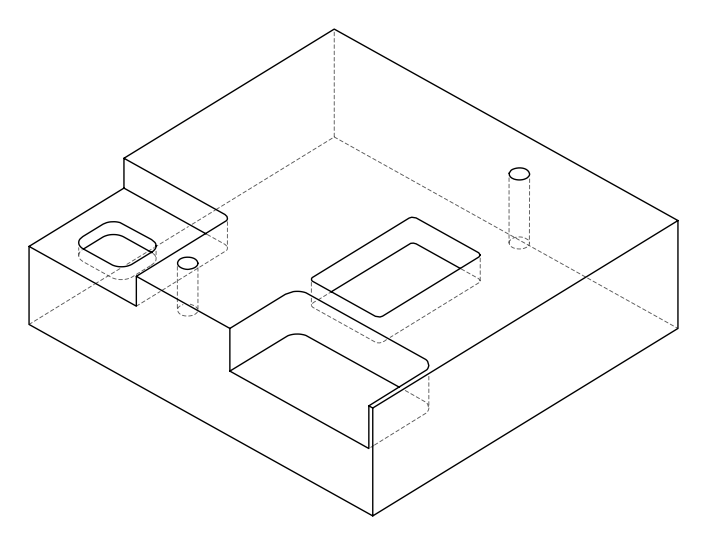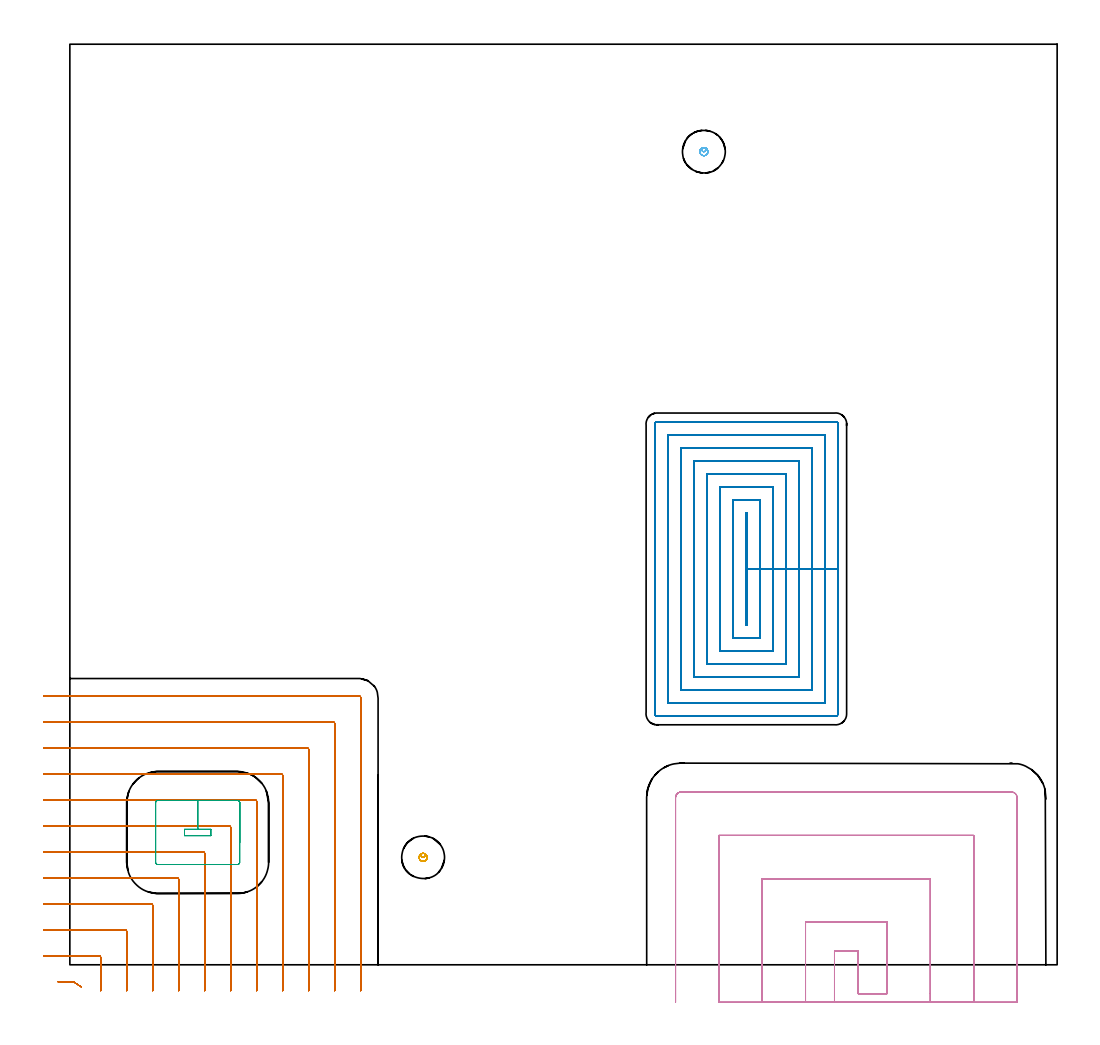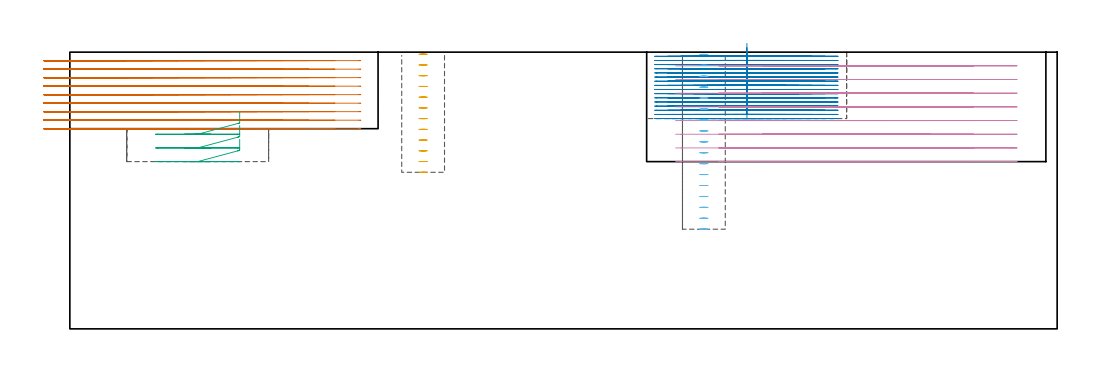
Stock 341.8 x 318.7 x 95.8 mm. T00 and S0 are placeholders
(PLAN: 6 operations, 3 tool changes, 103.7 min)
(1 MILL_CORNER_NOTCH_RECTANGULAR | CORNER_NOTCH_RECTANGULAR | NXT0201_011 | Follow Part, ap 3, ae 75% | 26.97 min | 279982 mm3)
(2 MILL_RECTANGULAR_POCKET | POCKET_RECTANGULAR_STRAIGHT | NXT0201_008 | Follow Part, ap 1.5, ae 75% | 54.53 min | 171999 mm3)
(3 MILL_RECTANGULAR_POCKET_1 | POCKET_RECTANGULAR_STRAIGHT_1 | UGT0201_094 | Follow Part, ap 5, ae 75% | 1.3 min | 22481 mm3)
(4 MILL_SLOT | SLOT_PARTIAL_RECTANGULAR | UGT0201_094 | Follow Part, ap 5, ae 75% | 19.32 min | 363351 mm3)
(5 MILL_BLIND_HOLE_FROM_SOLID_MATERIAL | STEP1POCKET | NXT0201_011 | Spiral | 0.64 min | 7126 mm3)
(6 MILL_BLIND_HOLE_FROM_SOLID_MATERIAL_1 | STEP1POCKET_1 | NXT0201_011 | Spiral | 0.91 min | 10557 mm3)
(TOOL NXT0201_011 | ENDMILL 12mm [2P460-1200-NA 1630] | D12 FL38 Z6)
(TOOL NXT0201_008 | ENDMILL 6mm [2P460-0600-NA 1630] | D6 FL26 Z6)
(TOOL UGT0201_094 | End mill 20 mm | D20 FL38 Z4)
(OP 1 MILL_CORNER_NOTCH_RECTANGULAR)
G17 G21 G94 G90
T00 M6
G54
G17 G0 G90 X3.933 Y-7.659 S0 M3
G43 Z105.8 H1
Z92.855
G94 G1 X1.433 Y-6. F250.
G3 X1.108 Y-5.9 R0.6
G1 X-1.091
X-4.091
G0 Z105.8
X10.7 Y-9.
Z92.855
G1 Y-6.
Y2.506 F500.
G3 X10.106 Y3.1 R0.6
G1 X-6.
X-9. F250.
G0 Z105.8
X19.7 Y-9.
Z92.855
G1 Y-6.
Y11.506 F500.
G3 X19.106 Y12.1 R0.6
G1 X-6.
X-9. F250.
G0 Z105.8
X28.7 Y-9.
Z92.855
G1 Y-6.
Y20.505 F500.
G3 X28.105 Y21.1 R0.6
G1 X-6.
X-9. F250.
G0 Z105.8
X37.7 Y-9.
Z92.855
G1 Y-6.
Y29.505 F500.
G3 X37.105 Y30.1 R0.6
G1 X-6.
X-9. F250.
G0 Z105.8
X46.7 Y-9.
Z92.855
G1 Y-6.
Y38.505 F500.
G3 X46.105 Y39.1 R0.6
G1 X-6.
X-9. F250.
G0 Z105.8
X55.7 Y-9.
Z92.855
G1 Y-6.
Y47.505 F500.
G3 X55.105 Y48.1 R0.6
G1 X-6.
X-9. F250.
G0 Z105.8
X64.7 Y-9.
Z92.855
G1 Y-6.
Y56.504 F500.
G3 X64.104 Y57.1 R0.6
G1 X-6.
X-9. F250.
G0 Z105.8
X73.7 Y-9.
Z92.855
G1 Y-6.
Y65.504 F500.
G3 X73.104 Y66.1 R0.6
G1 X-6.
X-9. F250.
G0 Z105.8
X82.7 Y-9.
Z92.855
G1 Y-6.
Y74.504 F500.
G3 X82.104 Y75.1 R0.6
G1 X-6.
X-9. F250.
G0 Z105.8
X91.7 Y-9.
Z92.855
G1 Y-6.
Y83.504 F500.
G3 X91.104 Y84.1 R0.6
G1 X-6.
X-9. F250.
G0 Z105.8
X100.7 Y-9.
Z92.855
G1 Y-6.
Y92.503 F500.
G3 X100.103 Y93.1 R0.6
G1 X-6.
X-9. F250.
G0 Z105.8
X3.933 Y-7.659
Z89.911
G1 X1.433 Y-6.
G3 X1.108 Y-5.9 R0.6
G1 X-1.091
X-4.091
G0 Z105.8
X10.7 Y-9.
Z89.911
G1 Y-6.
Y2.506 F500.
G3 X10.106 Y3.1 R0.6
G1 X-6.
X-9. F250.
G0 Z105.8
X19.7 Y-9.
Z89.911
G1 Y-6.
Y11.506 F500.
G3 X19.106 Y12.1 R0.6
G1 X-6.
X-9. F250.
G0 Z105.8
X28.7 Y-9.
Z89.911
G1 Y-6.
Y20.505 F500.
G3 X28.105 Y21.1 R0.6
G1 X-6.
X-9. F250.
G0 Z105.8
X37.7 Y-9.
Z89.911
G1 Y-6.
Y29.505 F500.
G3 X37.105 Y30.1 R0.6
G1 X-6.
X-9. F250.
G0 Z105.8
X46.7 Y-9.
Z89.911
G1 Y-6.
Y38.505 F500.
G3 X46.105 Y39.1 R0.6
G1 X-6.
X-9. F250.
G0 Z105.8
X55.7 Y-9.
Z89.911
G1 Y-6.
Y47.505 F500.
G3 X55.105 Y48.1 R0.6
G1 X-6.
X-9. F250.
G0 Z105.8
X64.7 Y-9.
Z89.911
G1 Y-6.
Y56.504 F500.
G3 X64.104 Y57.1 R0.6
G1 X-6.
X-9. F250.
G0 Z105.8
X73.7 Y-9.
Z89.911
G1 Y-6.
Y65.504 F500.
G3 X73.104 Y66.1 R0.6
G1 X-6.
X-9. F250.
G0 Z105.8
X82.7 Y-9.
Z89.911
G1 Y-6.
Y74.504 F500.
G3 X82.104 Y75.1 R0.6
G1 X-6.
X-9. F250.
G0 Z105.8
X91.7 Y-9.
Z89.911
G1 Y-6.
Y83.504 F500.
G3 X91.104 Y84.1 R0.6
G1 X-6.
X-9. F250.
G0 Z105.8
X100.7 Y-9.
Z89.911
G1 Y-6.
Y92.503 F500.
G3 X100.103 Y93.1 R0.6
G1 X-6.
X-9. F250.
G0 Z105.8
X3.933 Y-7.659
Z86.967
G1 X1.433 Y-6.
G3 X1.108 Y-5.9 R0.6
G1 X-1.091
X-4.091
G0 Z105.8
X10.7 Y-9.
Z86.967
G1 Y-6.
Y2.506 F500.
G3 X10.106 Y3.1 R0.6
G1 X-6.
X-9. F250.
G0 Z105.8
X19.7 Y-9.
Z86.967
G1 Y-6.
Y11.506 F500.
G3 X19.106 Y12.1 R0.6
G1 X-6.
X-9. F250.
G0 Z105.8
X28.7 Y-9.
Z86.967
G1 Y-6.
Y20.505 F500.
G3 X28.105 Y21.1 R0.6
G1 X-6.
X-9. F250.
G0 Z105.8
X37.7 Y-9.
Z86.967
G1 Y-6.
Y29.505 F500.
G3 X37.105 Y30.1 R0.6
G1 X-6.
X-9. F250.
G0 Z105.8
X46.7 Y-9.
Z86.967
G1 Y-6.
Y38.505 F500.
G3 X46.105 Y39.1 R0.6
G1 X-6.
X-9. F250.
G0 Z105.8
X55.7 Y-9.
Z86.967
G1 Y-6.
Y47.505 F500.
G3 X55.105 Y48.1 R0.6
G1 X-6.
X-9. F250.
G0 Z105.8
X64.7 Y-9.
Z86.967
G1 Y-6.
Y56.504 F500.
G3 X64.104 Y57.1 R0.6
G1 X-6.
X-9. F250.
G0 Z105.8
X73.7 Y-9.
Z86.967
G1 Y-6.
Y65.504 F500.
G3 X73.104 Y66.1 R0.6
G1 X-6.
X-9. F250.
G0 Z105.8
X82.7 Y-9.
Z86.967
G1 Y-6.
Y74.504 F500.
G3 X82.104 Y75.1 R0.6
G1 X-6.
X-9. F250.
G0 Z105.8
X91.7 Y-9.
Z86.967
G1 Y-6.
Y83.504 F500.
G3 X91.104 Y84.1 R0.6
G1 X-6.
X-9. F250.
G0 Z105.8
X100.7 Y-9.
Z86.967
G1 Y-6.
Y92.503 F500.
G3 X100.103 Y93.1 R0.6
G1 X-6.
X-9. F250.
G0 Z105.8
X3.933 Y-7.659
Z84.022
G1 X1.433 Y-6.
G3 X1.108 Y-5.9 R0.6
G1 X-1.091
X-4.091
G0 Z105.8
X10.7 Y-9.
Z84.022
G1 Y-6.
Y2.506 F500.
G3 X10.106 Y3.1 R0.6
G1 X-6.
X-9. F250.
G0 Z105.8
X19.7 Y-9.
Z84.022
G1 Y-6.
Y11.506 F500.
G3 X19.106 Y12.1 R0.6
G1 X-6.
X-9. F250.
G0 Z105.8
X28.7 Y-9.
Z84.022
G1 Y-6.
Y20.505 F500.
G3 X28.105 Y21.1 R0.6
G1 X-6.
X-9. F250.
G0 Z105.8
X37.7 Y-9.
Z84.022
G1 Y-6.
Y29.505 F500.
G3 X37.105 Y30.1 R0.6
G1 X-6.
X-9. F250.
G0 Z105.8
X46.7 Y-9.
Z84.022
G1 Y-6.
Y38.505 F500.
G3 X46.105 Y39.1 R0.6
G1 X-6.
X-9. F250.
G0 Z105.8
X55.7 Y-9.
Z84.022
G1 Y-6.
Y47.505 F500.
G3 X55.105 Y48.1 R0.6
G1 X-6.
X-9. F250.
G0 Z105.8
X64.7 Y-9.
Z84.022
G1 Y-6.
Y56.504 F500.
G3 X64.104 Y57.1 R0.6
G1 X-6.
X-9. F250.
G0 Z105.8
X73.7 Y-9.
Z84.022
G1 Y-6.
Y65.504 F500.
G3 X73.104 Y66.1 R0.6
G1 X-6.
X-9. F250.
G0 Z105.8
X82.7 Y-9.
Z84.022
G1 Y-6.
Y74.504 F500.
G3 X82.104 Y75.1 R0.6
G1 X-6.
X-9. F250.
G0 Z105.8
X91.7 Y-9.
Z84.022
G1 Y-6.
Y83.504 F500.
G3 X91.104 Y84.1 R0.6
G1 X-6.
X-9. F250.
G0 Z105.8
X100.7 Y-9.
Z84.022
G1 Y-6.
Y92.503 F500.
G3 X100.103 Y93.1 R0.6
G1 X-6.
X-9. F250.
G0 Z105.8
X3.933 Y-7.659
Z81.078
G1 X1.433 Y-6.
G3 X1.108 Y-5.9 R0.6
G1 X-1.091
X-4.091
G0 Z105.8
X10.7 Y-9.
Z81.078
G1 Y-6.
Y2.506 F500.
G3 X10.106 Y3.1 R0.6
G1 X-6.
X-9. F250.
G0 Z105.8
X19.7 Y-9.
Z81.078
G1 Y-6.
Y11.506 F500.
G3 X19.106 Y12.1 R0.6
G1 X-6.
X-9. F250.
G0 Z105.8
X28.7 Y-9.
Z81.078
G1 Y-6.
Y20.505 F500.
G3 X28.105 Y21.1 R0.6
G1 X-6.
X-9. F250.
G0 Z105.8
X37.7 Y-9.
Z81.078
G1 Y-6.
Y29.505 F500.
G3 X37.105 Y30.1 R0.6
G1 X-6.
X-9. F250.
G0 Z105.8
X46.7 Y-9.
Z81.078
G1 Y-6.
Y38.505 F500.
G3 X46.105 Y39.1 R0.6
G1 X-6.
X-9. F250.
G0 Z105.8
X55.7 Y-9.
Z81.078
G1 Y-6.
Y47.505 F500.
G3 X55.105 Y48.1 R0.6
G1 X-6.
X-9. F250.
G0 Z105.8
X64.7 Y-9.
Z81.078
G1 Y-6.
Y56.504 F500.
G3 X64.104 Y57.1 R0.6
G1 X-6.
X-9. F250.
G0 Z105.8
X73.7 Y-9.
Z81.078
G1 Y-6.
Y65.504 F500.
G3 X73.104 Y66.1 R0.6
G1 X-6.
X-9. F250.
G0 Z105.8
X82.7 Y-9.
Z81.078
G1 Y-6.
Y74.504 F500.
G3 X82.104 Y75.1 R0.6
G1 X-6.
X-9. F250.
G0 Z105.8
X91.7 Y-9.
Z81.078
G1 Y-6.
Y83.504 F500.
G3 X91.104 Y84.1 R0.6
G1 X-6.
X-9. F250.
G0 Z105.8
X100.7 Y-9.
Z81.078
G1 Y-6.
Y92.503 F500.
G3 X100.103 Y93.1 R0.6
G1 X-6.
X-9. F250.
G0 Z105.8
X3.933 Y-7.659
Z78.133
G1 X1.433 Y-6.
G3 X1.108 Y-5.9 R0.6
G1 X-1.091
X-4.091
G0 Z105.8
X10.7 Y-9.
Z78.133
G1 Y-6.
Y2.506 F500.
G3 X10.106 Y3.1 R0.6
G1 X-6.
X-9. F250.
G0 Z105.8
X19.7 Y-9.
Z78.133
G1 Y-6.
Y11.506 F500.
G3 X19.106 Y12.1 R0.6
G1 X-6.
X-9. F250.
G0 Z105.8
X28.7 Y-9.
Z78.133
G1 Y-6.
Y20.505 F500.
G3 X28.105 Y21.1 R0.6
G1 X-6.
X-9. F250.
G0 Z105.8
X37.7 Y-9.
Z78.133
G1 Y-6.
Y29.505 F500.
G3 X37.105 Y30.1 R0.6
G1 X-6.
X-9. F250.
G0 Z105.8
X46.7 Y-9.
Z78.133
G1 Y-6.
Y38.505 F500.
G3 X46.105 Y39.1 R0.6
G1 X-6.
X-9. F250.
G0 Z105.8
X55.7 Y-9.
Z78.133
G1 Y-6.
Y47.505 F500.
G3 X55.105 Y48.1 R0.6
G1 X-6.
X-9. F250.
G0 Z105.8
X64.7 Y-9.
Z78.133
G1 Y-6.
Y56.504 F500.
G3 X64.104 Y57.1 R0.6
G1 X-6.
X-9. F250.
G0 Z105.8
X73.7 Y-9.
Z78.133
G1 Y-6.
Y65.504 F500.
G3 X73.104 Y66.1 R0.6
G1 X-6.
X-9. F250.
G0 Z105.8
X82.7 Y-9.
Z78.133
G1 Y-6.
Y74.504 F500.
G3 X82.104 Y75.1 R0.6
G1 X-6.
X-9. F250.
G0 Z105.8
X91.7 Y-9.
Z78.133
G1 Y-6.
Y83.504 F500.
G3 X91.104 Y84.1 R0.6
G1 X-6.
X-9. F250.
G0 Z105.8
X100.7 Y-9.
Z78.133
G1 Y-6.
Y92.503 F500.
G3 X100.103 Y93.1 R0.6
G1 X-6.
X-9. F250.
G0 Z105.8
X3.933 Y-7.659
Z75.189
G1 X1.433 Y-6.
G3 X1.108 Y-5.9 R0.6
G1 X-1.091
X-4.091
G0 Z105.8
X10.7 Y-9.
Z75.189
G1 Y-6.
Y2.506 F500.
G3 X10.106 Y3.1 R0.6
G1 X-6.
X-9. F250.
G0 Z105.8
X19.7 Y-9.
Z75.189
G1 Y-6.
Y11.506 F500.
G3 X19.106 Y12.1 R0.6
G1 X-6.
X-9. F250.
G0 Z105.8
X28.7 Y-9.
Z75.189
G1 Y-6.
Y20.505 F500.
G3 X28.105 Y21.1 R0.6
G1 X-6.
X-9. F250.
G0 Z105.8
X37.7 Y-9.
Z75.189
G1 Y-6.
Y29.505 F500.
G3 X37.105 Y30.1 R0.6
G1 X-6.
X-9. F250.
G0 Z105.8
X46.7 Y-9.
Z75.189
G1 Y-6.
Y38.505 F500.
G3 X46.105 Y39.1 R0.6
G1 X-6.
X-9. F250.
G0 Z105.8
X55.7 Y-9.
Z75.189
G1 Y-6.
Y47.505 F500.
G3 X55.105 Y48.1 R0.6
G1 X-6.
X-9. F250.
G0 Z105.8
X64.7 Y-9.
Z75.189
G1 Y-6.
Y56.504 F500.
G3 X64.104 Y57.1 R0.6
G1 X-6.
X-9. F250.
G0 Z105.8
X73.7 Y-9.
Z75.189
G1 Y-6.
Y65.504 F500.
G3 X73.104 Y66.1 R0.6
G1 X-6.
X-9. F250.
G0 Z105.8
X82.7 Y-9.
Z75.189
G1 Y-6.
Y74.504 F500.
G3 X82.104 Y75.1 R0.6
G1 X-6.
X-9. F250.
G0 Z105.8
X91.7 Y-9.
Z75.189
G1 Y-6.
Y83.504 F500.
G3 X91.104 Y84.1 R0.6
G1 X-6.
X-9. F250.
G0 Z105.8
X100.7 Y-9.
Z75.189
G1 Y-6.
Y92.503 F500.
G3 X100.103 Y93.1 R0.6
G1 X-6.
X-9. F250.
G0 Z105.8
X3.933 Y-7.659
Z72.244
G1 X1.433 Y-6.
G3 X1.108 Y-5.9 R0.6
G1 X-1.091
X-4.091
G0 Z105.8
X10.7 Y-9.
Z72.244
G1 Y-6.
Y2.506 F500.
G3 X10.106 Y3.1 R0.6
G1 X-6.
X-9. F250.
G0 Z105.8
X19.7 Y-9.
Z72.244
G1 Y-6.
Y11.506 F500.
G3 X19.106 Y12.1 R0.6
G1 X-6.
X-9. F250.
G0 Z105.8
X28.7 Y-9.
Z72.244
G1 Y-6.
Y20.505 F500.
G3 X28.105 Y21.1 R0.6
G1 X-6.
X-9. F250.
G0 Z105.8
X37.7 Y-9.
Z72.244
G1 Y-6.
Y29.505 F500.
G3 X37.105 Y30.1 R0.6
G1 X-6.
X-9. F250.
G0 Z105.8
X46.7 Y-9.
Z72.244
G1 Y-6.
Y38.505 F500.
G3 X46.105 Y39.1 R0.6
G1 X-6.
X-9. F250.
G0 Z105.8
X55.7 Y-9.
Z72.244
G1 Y-6.
Y47.505 F500.
G3 X55.105 Y48.1 R0.6
G1 X-6.
X-9. F250.
G0 Z105.8
X64.7 Y-9.
Z72.244
G1 Y-6.
Y56.504 F500.
G3 X64.104 Y57.1 R0.6
G1 X-6.
X-9. F250.
G0 Z105.8
X73.7 Y-9.
Z72.244
G1 Y-6.
Y65.504 F500.
G3 X73.104 Y66.1 R0.6
G1 X-6.
X-9. F250.
G0 Z105.8
X82.7 Y-9.
Z72.244
G1 Y-6.
Y74.504 F500.
G3 X82.104 Y75.1 R0.6
G1 X-6.
X-9. F250.
G0 Z105.8
X91.7 Y-9.
Z72.244
G1 Y-6.
Y83.504 F500.
G3 X91.104 Y84.1 R0.6
G1 X-6.
X-9. F250.
G0 Z105.8
X100.7 Y-9.
Z72.244
G1 Y-6.
Y92.503 F500.
G3 X100.103 Y93.1 R0.6
G1 X-6.
X-9. F250.
G0 Z105.8
X3.933 Y-7.659
Z69.3
G1 X1.433 Y-6.
G3 X1.108 Y-5.9 R0.6
G1 X-1.091
X-4.091
G0 Z105.8
X10.7 Y-9.
Z69.3
G1 Y-6.
Y2.506 F500.
G3 X10.106 Y3.1 R0.6
G1 X-6.
X-9. F250.
G0 Z105.8
X19.7 Y-9.
Z69.3
G1 Y-6.
Y11.506 F500.
G3 X19.106 Y12.1 R0.6
G1 X-6.
X-9. F250.
G0 Z105.8
X28.7 Y-9.
Z69.3
G1 Y-6.
Y20.505 F500.
G3 X28.105 Y21.1 R0.6
G1 X-6.
X-9. F250.
G0 Z105.8
X37.7 Y-9.
Z69.3
G1 Y-6.
Y29.505 F500.
G3 X37.105 Y30.1 R0.6
G1 X-6.
X-9. F250.
G0 Z105.8
X46.7 Y-9.
Z69.3
G1 Y-6.
Y38.505 F500.
G3 X46.105 Y39.1 R0.6
G1 X-6.
X-9. F250.
G0 Z105.8
X55.7 Y-9.
Z69.3
G1 Y-6.
Y47.505 F500.
G3 X55.105 Y48.1 R0.6
G1 X-6.
X-9. F250.
G0 Z105.8
X64.7 Y-9.
Z69.3
G1 Y-6.
Y56.504 F500.
G3 X64.104 Y57.1 R0.6
G1 X-6.
X-9. F250.
G0 Z105.8
X73.7 Y-9.
Z69.3
G1 Y-6.
Y65.504 F500.
G3 X73.104 Y66.1 R0.6
G1 X-6.
X-9. F250.
G0 Z105.8
X82.7 Y-9.
Z69.3
G1 Y-6.
Y74.504 F500.
G3 X82.104 Y75.1 R0.6
G1 X-6.
X-9. F250.
G0 Z105.8
X91.7 Y-9.
Z69.3
G1 Y-6.
Y83.504 F500.
G3 X91.104 Y84.1 R0.6
G1 X-6.
X-9. F250.
G0 Z105.8
X100.7 Y-9.
Z69.3
G1 Y-6.
Y92.503 F500.
G3 X100.103 Y93.1 R0.6
G1 X-6.
X-9. F250.
G0 Z105.8
M5
M2
(OP 2 MILL_RECTANGULAR_POCKET)
G17 G21 G94 G90
T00 M6
G54
G17 G0 G90 X234.4 Y120.489 S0 M3
G43 Z105.8 H1
Z98.8
G94 G1 Y137.05 Z94.362 F250.
Y156.5 F500.
X234.
Y117.6
X234.4
Y137.05
X238.9
Y161.
X229.5
Y113.1
X238.9
Y137.05
X243.4
Y165.5
X225.
Y108.6
X243.4
Y137.05
X247.9
Y170.
X220.5
Y104.1
X247.9
Y137.05
X252.4
Y174.5
X216.
Y99.6
X252.4
Y137.05
X256.9
Y179.
X211.5
Y95.1
X256.9
Y137.05
X261.4
Y183.5
X207.
Y90.6
X261.4
Y137.05
X265.9
Y187.3
G3 X265.2 Y188. R0.7
G1 X203.2
G3 X202.5 Y187.3 R0.7
G1 Y86.8
G3 X203.2 Y86.1 R0.7
G1 X265.2
G3 X265.9 Y86.8 R0.7
G1 Y137.05
Y138.05
G0 X234.4 Y120.489 Z97.362
G1 Y137.05 Z92.925 F250.
Y156.5 F500.
X234.
Y117.6
X234.4
Y137.05
X238.9
Y161.
X229.5
Y113.1
X238.9
Y137.05
X243.4
Y165.5
X225.
Y108.6
X243.4
Y137.05
X247.9
Y170.
X220.5
Y104.1
X247.9
Y137.05
X252.4
Y174.5
X216.
Y99.6
X252.4
Y137.05
X256.9
Y179.
X211.5
Y95.1
X256.9
Y137.05
X261.4
Y183.5
X207.
Y90.6
X261.4
Y137.05
X265.9
Y187.3
G3 X265.2 Y188. R0.7
G1 X203.2
G3 X202.5 Y187.3 R0.7
G1 Y86.8
G3 X203.2 Y86.1 R0.7
G1 X265.2
G3 X265.9 Y86.8 R0.7
G1 Y137.05
Y138.05
G0 X234.4 Y120.489 Z95.925
G1 Y137.05 Z91.487 F250.
Y156.5 F500.
X234.
Y117.6
X234.4
Y137.05
X238.9
Y161.
X229.5
Y113.1
X238.9
Y137.05
X243.4
Y165.5
X225.
Y108.6
X243.4
Y137.05
X247.9
Y170.
X220.5
Y104.1
X247.9
Y137.05
X252.4
Y174.5
X216.
Y99.6
X252.4
Y137.05
X256.9
Y179.
X211.5
Y95.1
X256.9
Y137.05
X261.4
Y183.5
X207.
Y90.6
X261.4
Y137.05
X265.9
Y187.3
G3 X265.2 Y188. R0.7
G1 X203.2
G3 X202.5 Y187.3 R0.7
G1 Y86.8
G3 X203.2 Y86.1 R0.7
G1 X265.2
G3 X265.9 Y86.8 R0.7
G1 Y137.05
Y138.05
G0 X234.4 Y120.489 Z94.487
G1 Y137.05 Z90.05 F250.
Y156.5 F500.
X234.
Y117.6
X234.4
Y137.05
X238.9
Y161.
X229.5
Y113.1
X238.9
Y137.05
X243.4
Y165.5
X225.
Y108.6
X243.4
Y137.05
X247.9
Y170.
X220.5
Y104.1
X247.9
Y137.05
X252.4
Y174.5
X216.
Y99.6
X252.4
Y137.05
X256.9
Y179.
X211.5
Y95.1
X256.9
Y137.05
X261.4
Y183.5
X207.
Y90.6
X261.4
Y137.05
X265.9
Y187.3
G3 X265.2 Y188. R0.7
G1 X203.2
G3 X202.5 Y187.3 R0.7
G1 Y86.8
G3 X203.2 Y86.1 R0.7
G1 X265.2
G3 X265.9 Y86.8 R0.7
G1 Y137.05
Y138.05
G0 X234.4 Y120.489 Z93.05
G1 Y137.05 Z88.612 F250.
Y156.5 F500.
X234.
Y117.6
X234.4
Y137.05
X238.9
Y161.
X229.5
Y113.1
X238.9
Y137.05
X243.4
Y165.5
X225.
Y108.6
X243.4
Y137.05
X247.9
Y170.
X220.5
Y104.1
X247.9
Y137.05
X252.4
Y174.5
X216.
Y99.6
X252.4
Y137.05
X256.9
Y179.
X211.5
Y95.1
X256.9
Y137.05
X261.4
Y183.5
X207.
Y90.6
X261.4
Y137.05
X265.9
Y187.3
G3 X265.2 Y188. R0.7
G1 X203.2
G3 X202.5 Y187.3 R0.7
G1 Y86.8
G3 X203.2 Y86.1 R0.7
G1 X265.2
G3 X265.9 Y86.8 R0.7
G1 Y137.05
Y138.05
G0 X234.4 Y120.489 Z91.612
G1 Y137.05 Z87.175 F250.
Y156.5 F500.
X234.
Y117.6
X234.4
Y137.05
X238.9
Y161.
X229.5
Y113.1
X238.9
Y137.05
X243.4
Y165.5
X225.
Y108.6
X243.4
Y137.05
X247.9
Y170.
X220.5
Y104.1
X247.9
Y137.05
X252.4
Y174.5
X216.
Y99.6
X252.4
Y137.05
X256.9
Y179.
X211.5
Y95.1
X256.9
Y137.05
X261.4
Y183.5
X207.
Y90.6
X261.4
Y137.05
X265.9
Y187.3
G3 X265.2 Y188. R0.7
G1 X203.2
G3 X202.5 Y187.3 R0.7
G1 Y86.8
G3 X203.2 Y86.1 R0.7
G1 X265.2
G3 X265.9 Y86.8 R0.7
G1 Y137.05
Y138.05
G0 X234.4 Y120.489 Z90.175
G1 Y137.05 Z85.737 F250.
Y156.5 F500.
X234.
Y117.6
X234.4
Y137.05
X238.9
Y161.
X229.5
Y113.1
X238.9
Y137.05
X243.4
Y165.5
X225.
Y108.6
X243.4
Y137.05
X247.9
Y170.
X220.5
Y104.1
X247.9
Y137.05
X252.4
Y174.5
X216.
Y99.6
X252.4
Y137.05
X256.9
Y179.
X211.5
Y95.1
X256.9
Y137.05
X261.4
Y183.5
X207.
Y90.6
X261.4
Y137.05
X265.9
Y187.3
G3 X265.2 Y188. R0.7
G1 X203.2
G3 X202.5 Y187.3 R0.7
G1 Y86.8
G3 X203.2 Y86.1 R0.7
G1 X265.2
G3 X265.9 Y86.8 R0.7
G1 Y137.05
Y138.05
G0 X234.4 Y120.489 Z88.737
G1 Y137.05 Z84.3 F250.
Y156.5 F500.
X234.
Y117.6
X234.4
Y137.05
X238.9
Y161.
X229.5
Y113.1
X238.9
Y137.05
X243.4
Y165.5
X225.
Y108.6
X243.4
Y137.05
X247.9
Y170.
X220.5
Y104.1
X247.9
Y137.05
X252.4
Y174.5
X216.
Y99.6
X252.4
Y137.05
X256.9
Y179.
X211.5
Y95.1
X256.9
Y137.05
X261.4
Y183.5
X207.
Y90.6
X261.4
Y137.05
X265.9
Y187.3
G3 X265.2 Y188. R0.7
G1 X203.2
G3 X202.5 Y187.3 R0.7
G1 Y86.8
G3 X203.2 Y86.1 R0.7
G1 X265.2
G3 X265.9 Y86.8 R0.7
G1 Y137.05
Y138.05
G0 X234.4 Y120.489 Z87.3
G1 Y137.05 Z82.862 F250.
Y156.5 F500.
X234.
Y117.6
X234.4
Y137.05
X238.9
Y161.
X229.5
Y113.1
X238.9
Y137.05
X243.4
Y165.5
X225.
Y108.6
X243.4
Y137.05
X247.9
Y170.
X220.5
Y104.1
X247.9
Y137.05
X252.4
Y174.5
X216.
Y99.6
X252.4
Y137.05
X256.9
Y179.
X211.5
Y95.1
X256.9
Y137.05
X261.4
Y183.5
X207.
Y90.6
X261.4
Y137.05
X265.9
Y187.3
G3 X265.2 Y188. R0.7
G1 X203.2
G3 X202.5 Y187.3 R0.7
G1 Y86.8
G3 X203.2 Y86.1 R0.7
G1 X265.2
G3 X265.9 Y86.8 R0.7
G1 Y137.05
Y138.05
G0 X234.4 Y120.489 Z85.862
G1 Y137.05 Z81.425 F250.
Y156.5 F500.
X234.
Y117.6
X234.4
Y137.05
X238.9
Y161.
X229.5
Y113.1
X238.9
Y137.05
X243.4
Y165.5
X225.
Y108.6
X243.4
Y137.05
X247.9
Y170.
X220.5
Y104.1
X247.9
Y137.05
X252.4
Y174.5
X216.
Y99.6
X252.4
Y137.05
X256.9
Y179.
X211.5
Y95.1
X256.9
Y137.05
X261.4
Y183.5
X207.
Y90.6
X261.4
Y137.05
X265.9
Y187.3
G3 X265.2 Y188. R0.7
G1 X203.2
G3 X202.5 Y187.3 R0.7
G1 Y86.8
G3 X203.2 Y86.1 R0.7
G1 X265.2
G3 X265.9 Y86.8 R0.7
G1 Y137.05
Y138.05
G0 X234.4 Y120.489 Z84.425
G1 Y137.05 Z79.987 F250.
Y156.5 F500.
X234.
Y117.6
X234.4
Y137.05
X238.9
Y161.
X229.5
Y113.1
X238.9
Y137.05
X243.4
Y165.5
X225.
Y108.6
X243.4
Y137.05
X247.9
Y170.
X220.5
Y104.1
X247.9
Y137.05
X252.4
Y174.5
X216.
Y99.6
X252.4
Y137.05
X256.9
Y179.
X211.5
Y95.1
X256.9
Y137.05
X261.4
Y183.5
X207.
Y90.6
X261.4
Y137.05
X265.9
Y187.3
G3 X265.2 Y188. R0.7
G1 X203.2
G3 X202.5 Y187.3 R0.7
G1 Y86.8
G3 X203.2 Y86.1 R0.7
G1 X265.2
G3 X265.9 Y86.8 R0.7
G1 Y137.05
Y138.05
G0 X234.4 Y120.489 Z82.987
G1 Y137.05 Z78.55 F250.
Y156.5 F500.
X234.
Y117.6
X234.4
Y137.05
X238.9
Y161.
X229.5
Y113.1
X238.9
Y137.05
X243.4
Y165.5
X225.
Y108.6
X243.4
Y137.05
X247.9
Y170.
X220.5
Y104.1
X247.9
Y137.05
X252.4
Y174.5
X216.
Y99.6
X252.4
Y137.05
X256.9
Y179.
X211.5
Y95.1
X256.9
Y137.05
X261.4
Y183.5
X207.
Y90.6
X261.4
Y137.05
X265.9
Y187.3
G3 X265.2 Y188. R0.7
G1 X203.2
G3 X202.5 Y187.3 R0.7
G1 Y86.8
G3 X203.2 Y86.1 R0.7
G1 X265.2
G3 X265.9 Y86.8 R0.7
G1 Y137.05
Y138.05
G0 X234.4 Y120.489 Z81.55
G1 Y137.05 Z77.112 F250.
Y156.5 F500.
X234.
Y117.6
X234.4
Y137.05
X238.9
Y161.
X229.5
Y113.1
X238.9
Y137.05
X243.4
Y165.5
X225.
Y108.6
X243.4
Y137.05
X247.9
Y170.
X220.5
Y104.1
X247.9
Y137.05
X252.4
Y174.5
X216.
Y99.6
X252.4
Y137.05
X256.9
Y179.
X211.5
Y95.1
X256.9
Y137.05
X261.4
Y183.5
X207.
Y90.6
X261.4
Y137.05
X265.9
Y187.3
G3 X265.2 Y188. R0.7
G1 X203.2
G3 X202.5 Y187.3 R0.7
G1 Y86.8
G3 X203.2 Y86.1 R0.7
G1 X265.2
G3 X265.9 Y86.8 R0.7
G1 Y137.05
Y138.05
G0 X234.4 Y120.489 Z80.112
G1 Y137.05 Z75.675 F250.
Y156.5 F500.
X234.
Y117.6
X234.4
Y137.05
X238.9
Y161.
X229.5
Y113.1
X238.9
Y137.05
X243.4
Y165.5
X225.
Y108.6
X243.4
Y137.05
X247.9
Y170.
X220.5
Y104.1
X247.9
Y137.05
X252.4
Y174.5
X216.
Y99.6
X252.4
Y137.05
X256.9
Y179.
X211.5
Y95.1
X256.9
Y137.05
X261.4
Y183.5
X207.
Y90.6
X261.4
Y137.05
X265.9
Y187.3
G3 X265.2 Y188. R0.7
G1 X203.2
G3 X202.5 Y187.3 R0.7
G1 Y86.8
G3 X203.2 Y86.1 R0.7
G1 X265.2
G3 X265.9 Y86.8 R0.7
G1 Y137.05
Y138.05
G0 X234.4 Y120.489 Z78.675
G1 Y137.05 Z74.237 F250.
Y156.5 F500.
X234.
Y117.6
X234.4
Y137.05
X238.9
Y161.
X229.5
Y113.1
X238.9
Y137.05
X243.4
Y165.5
X225.
Y108.6
X243.4
Y137.05
X247.9
Y170.
X220.5
Y104.1
X247.9
Y137.05
X252.4
Y174.5
X216.
Y99.6
X252.4
Y137.05
X256.9
Y179.
X211.5
Y95.1
X256.9
Y137.05
X261.4
Y183.5
X207.
Y90.6
X261.4
Y137.05
X265.9
Y187.3
G3 X265.2 Y188. R0.7
G1 X203.2
G3 X202.5 Y187.3 R0.7
G1 Y86.8
G3 X203.2 Y86.1 R0.7
G1 X265.2
G3 X265.9 Y86.8 R0.7
G1 Y137.05
Y138.05
G0 X234.4 Y120.489 Z77.237
G1 Y137.05 Z72.8 F250.
Y156.5 F500.
X234.
Y117.6
X234.4
Y137.05
X238.9
Y161.
X229.5
Y113.1
X238.9
Y137.05
X243.4
Y165.5
X225.
Y108.6
X243.4
Y137.05
X247.9
Y170.
X220.5
Y104.1
X247.9
Y137.05
X252.4
Y174.5
X216.
Y99.6
X252.4
Y137.05
X256.9
Y179.
X211.5
Y95.1
X256.9
Y137.05
X261.4
Y183.5
X207.
Y90.6
X261.4
Y137.05
X265.9
Y187.3
G3 X265.2 Y188. R0.7
G1 X203.2
G3 X202.5 Y187.3 R0.7
G1 Y86.8
G3 X203.2 Y86.1 R0.7
G1 X265.2
G3 X265.9 Y86.8 R0.7
G1 Y137.05
Y138.05
G0 Z105.8
M5
M2
(OP 3 MILL_RECTANGULAR_POCKET_1)
G17 G21 G94 G90
T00 M6
G54
G17 G0 G90 X58.8 Y42.234 S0 M3
G43 Z105.8 H0
Z75.112
G94 G1 Y56.19 Z71.373 F250.
X58.747 Y56.399 Z71.315
X58.641 Y56.588 Z71.257
X58.488 Y56.741 Z71.199
X58.299 Y56.847 Z71.141
X58.09 Y56.9 Z71.083
X44.25 Z67.375
Y46.9
X39.7 F500.
Y44.7
X48.8
Y46.9
X44.25
Y56.9
X30.5
G3 X29.7 Y56.1 R0.8
G1 Y35.5
G3 X30.5 Y34.7 R0.8
G1 X58.
G3 X58.8 Y35.5 R0.8
G1 Y56.1
G3 X58. Y56.9 R0.8
G1 X44.25
X43.25
G0 X58.8 Y42.234 Z70.375
G1 Y56.19 Z66.636 F250.
X58.747 Y56.399 Z66.578
X58.641 Y56.588 Z66.52
X58.488 Y56.741 Z66.462
X58.299 Y56.847 Z66.404
X58.09 Y56.9 Z66.346
X44.25 Z62.637
Y46.9
X39.7 F500.
Y44.7
X48.8
Y46.9
X44.25
Y56.9
X30.5
G3 X29.7 Y56.1 R0.8
G1 Y35.5
G3 X30.5 Y34.7 R0.8
G1 X58.
G3 X58.8 Y35.5 R0.8
G1 Y56.1
G3 X58. Y56.9 R0.8
G1 X44.25
X43.25
G0 X58.8 Y42.234 Z65.637
G1 Y56.19 Z61.898 F250.
X58.747 Y56.399 Z61.84
X58.641 Y56.588 Z61.782
X58.488 Y56.741 Z61.724
X58.299 Y56.847 Z61.666
X58.09 Y56.9 Z61.608
X44.25 Z57.9
Y46.9
X39.7 F500.
Y44.7
X48.8
Y46.9
X44.25
Y56.9
X30.5
G3 X29.7 Y56.1 R0.8
G1 Y35.5
G3 X30.5 Y34.7 R0.8
G1 X58.
G3 X58.8 Y35.5 R0.8
G1 Y56.1
G3 X58. Y56.9 R0.8
G1 X44.25
X43.25
G0 Z105.8
M5
M2
(OP 4 MILL_SLOT)
G17 G21 G94 G90
T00 M6
G54
G17 G0 G90 X264.7 Y-13. S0 M3
G43 Z105.8 H0
Z91.062
G94 G1 Y-10. F250.
Y4.8 F500.
X272.9
Y-10.
X282.9
Y14.8
X254.7
Y-10.
Y-13. F250.
X297.9
Y-10.
Y29.8 F500.
X239.7
Y-10.
Y-13. F250.
X312.9
Y-10.
Y44.8 F500.
X224.7
Y-10.
Y-13. F250.
X327.9
Y-10.
Y57.9 F500.
G3 X326. Y59.8 R1.9
G1 X211.6
G3 X209.7 Y57.9 R1.9
G1 Y-10.
Y-13. F250.
G0 X264.7 Z86.325
G1 Y-10.
Y4.8 F500.
X272.9
Y-10.
X282.9
Y14.8
X254.7
Y-10.
Y-13. F250.
X297.9
Y-10.
Y29.8 F500.
X239.7
Y-10.
Y-13. F250.
X312.9
Y-10.
Y44.8 F500.
X224.7
Y-10.
Y-13. F250.
X327.9
Y-10.
Y57.9 F500.
G3 X326. Y59.8 R1.9
G1 X211.6
G3 X209.7 Y57.9 R1.9
G1 Y-10.
Y-13. F250.
G0 X264.7 Z81.587
G1 Y-10.
Y4.8 F500.
X272.9
Y-10.
X282.9
Y14.8
X254.7
Y-10.
Y-13. F250.
X297.9
Y-10.
Y29.8 F500.
X239.7
Y-10.
Y-13. F250.
X312.9
Y-10.
Y44.8 F500.
X224.7
Y-10.
Y-13. F250.
X327.9
Y-10.
Y57.9 F500.
G3 X326. Y59.8 R1.9
G1 X211.6
G3 X209.7 Y57.9 R1.9
G1 Y-10.
Y-13. F250.
G0 X264.7 Z76.85
G1 Y-10.
Y4.8 F500.
X272.9
Y-10.
X282.9
Y14.8
X254.7
Y-10.
Y-13. F250.
X297.9
Y-10.
Y29.8 F500.
X239.7
Y-10.
Y-13. F250.
X312.9
Y-10.
Y44.8 F500.
X224.7
Y-10.
Y-13. F250.
X327.9
Y-10.
Y57.9 F500.
G3 X326. Y59.8 R1.9
G1 X211.6
G3 X209.7 Y57.9 R1.9
G1 Y-10.
Y-13. F250.
G0 X264.7 Z72.112
G1 Y-10.
Y4.8 F500.
X272.9
Y-10.
X282.9
Y14.8
X254.7
Y-10.
Y-13. F250.
X297.9
Y-10.
Y29.8 F500.
X239.7
Y-10.
Y-13. F250.
X312.9
Y-10.
Y44.8 F500.
X224.7
Y-10.
Y-13. F250.
X327.9
Y-10.
Y57.9 F500.
G3 X326. Y59.8 R1.9
G1 X211.6
G3 X209.7 Y57.9 R1.9
G1 Y-10.
Y-13. F250.
G0 X264.7 Z67.375
G1 Y-10.
Y4.8 F500.
X272.9
Y-10.
X282.9
Y14.8
X254.7
Y-10.
Y-13. F250.
X297.9
Y-10.
Y29.8 F500.
X239.7
Y-10.
Y-13. F250.
X312.9
Y-10.
Y44.8 F500.
X224.7
Y-10.
Y-13. F250.
X327.9
Y-10.
Y57.9 F500.
G3 X326. Y59.8 R1.9
G1 X211.6
G3 X209.7 Y57.9 R1.9
G1 Y-10.
Y-13. F250.
G0 X264.7 Z62.637
G1 Y-10.
Y4.8 F500.
X272.9
Y-10.
X282.9
Y14.8
X254.7
Y-10.
Y-13. F250.
X297.9
Y-10.
Y29.8 F500.
X239.7
Y-10.
Y-13. F250.
X312.9
Y-10.
Y44.8 F500.
X224.7
Y-10.
Y-13. F250.
X327.9
Y-10.
Y57.9 F500.
G3 X326. Y59.8 R1.9
G1 X211.6
G3 X209.7 Y57.9 R1.9
G1 Y-10.
Y-13. F250.
G0 X264.7 Z57.9
G1 Y-10.
Y4.8 F500.
X272.9
Y-10.
X282.9
Y14.8
X254.7
Y-10.
Y-13. F250.
X297.9
Y-10.
Y29.8 F500.
X239.7
Y-10.
Y-13. F250.
X312.9
Y-10.
Y44.8 F500.
X224.7
Y-10.
Y-13. F250.
X327.9
Y-10.
Y57.9 F500.
G3 X326. Y59.8 R1.9
G1 X211.6
G3 X209.7 Y57.9 R1.9
G1 Y-10.
Y-13. F250.
G0 Z105.8
M5
M2
(OP 5 MILL_BLIND_HOLE_FROM_SOLID_MATERIAL)
G17 G21 G94 G90
T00 M6
G54
G17 G0 G90 X122.3 Y37.2 S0 M3
G43 Z105.8 H1
Z95.083
G94 G3 X123. Y37.9 R0.7 F250.
X122.3 Y38.6 R0.7
X120.9 Y37.2 R1.4
X122.3 Y38.6 R-1.4
X121.6 Y37.9 R0.7
X122.3 Y37.2 R0.7
G0 Z91.367
G3 X123. Y37.9 R0.7
X122.3 Y38.6 R0.7
X120.9 Y37.2 R1.4
X122.3 Y38.6 R-1.4
X121.6 Y37.9 R0.7
X122.3 Y37.2 R0.7
G0 Z87.65
G3 X123. Y37.9 R0.7
X122.3 Y38.6 R0.7
X120.9 Y37.2 R1.4
X122.3 Y38.6 R-1.4
X121.6 Y37.9 R0.7
X122.3 Y37.2 R0.7
G0 Z83.933
G3 X123. Y37.9 R0.7
X122.3 Y38.6 R0.7
X120.9 Y37.2 R1.4
X122.3 Y38.6 R-1.4
X121.6 Y37.9 R0.7
X122.3 Y37.2 R0.7
G0 Z80.217
G3 X123. Y37.9 R0.7
X122.3 Y38.6 R0.7
X120.9 Y37.2 R1.4
X122.3 Y38.6 R-1.4
X121.6 Y37.9 R0.7
X122.3 Y37.2 R0.7
G0 Z76.5
G3 X123. Y37.9 R0.7
X122.3 Y38.6 R0.7
X120.9 Y37.2 R1.4
X122.3 Y38.6 R-1.4
X121.6 Y37.9 R0.7
X122.3 Y37.2 R0.7
G0 Z72.783
G3 X123. Y37.9 R0.7
X122.3 Y38.6 R0.7
X120.9 Y37.2 R1.4
X122.3 Y38.6 R-1.4
X121.6 Y37.9 R0.7
X122.3 Y37.2 R0.7
G0 Z69.067
G3 X123. Y37.9 R0.7
X122.3 Y38.6 R0.7
X120.9 Y37.2 R1.4
X122.3 Y38.6 R-1.4
X121.6 Y37.9 R0.7
X122.3 Y37.2 R0.7
G0 Z65.35
G3 X123. Y37.9 R0.7
X122.3 Y38.6 R0.7
X120.9 Y37.2 R1.4
X122.3 Y38.6 R-1.4
X121.6 Y37.9 R0.7
X122.3 Y37.2 R0.7
G0 Z61.633
G3 X123. Y37.9 R0.7
X122.3 Y38.6 R0.7
X120.9 Y37.2 R1.4
X122.3 Y38.6 R-1.4
X121.6 Y37.9 R0.7
X122.3 Y37.2 R0.7
G0 Z57.917
G3 X123. Y37.9 R0.7
X122.3 Y38.6 R0.7
X120.9 Y37.2 R1.4
X122.3 Y38.6 R-1.4
X121.6 Y37.9 R0.7
X122.3 Y37.2 R0.7
G0 Z54.2
G3 X123. Y37.9 R0.7
X122.3 Y38.6 R0.7
X120.9 Y37.2 R1.4
X122.3 Y38.6 R-1.4
X121.6 Y37.9 R0.7
X122.3 Y37.2 R0.7
G0 Z105.8
M5
M2
(OP 6 MILL_BLIND_HOLE_FROM_SOLID_MATERIAL_1)
G17 G21 G94 G90
T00 M6
G54
G17 G0 G90 X219.5 Y281.5 S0 M3
G43 Z105.8 H1
Z95.018
G94 G3 X220.2 Y282.2 R0.7 F250.
X219.5 Y282.9 R0.7
X218.1 Y281.5 R1.4
X219.5 Y282.9 R-1.4
X218.8 Y282.2 R0.7
X219.5 Y281.5 R0.7
G0 Z91.235
G3 X220.2 Y282.2 R0.7
X219.5 Y282.9 R0.7
X218.1 Y281.5 R1.4
X219.5 Y282.9 R-1.4
X218.8 Y282.2 R0.7
X219.5 Y281.5 R0.7
G0 Z87.453
G3 X220.2 Y282.2 R0.7
X219.5 Y282.9 R0.7
X218.1 Y281.5 R1.4
X219.5 Y282.9 R-1.4
X218.8 Y282.2 R0.7
X219.5 Y281.5 R0.7
G0 Z83.671
G3 X220.2 Y282.2 R0.7
X219.5 Y282.9 R0.7
X218.1 Y281.5 R1.4
X219.5 Y282.9 R-1.4
X218.8 Y282.2 R0.7
X219.5 Y281.5 R0.7
G0 Z79.888
G3 X220.2 Y282.2 R0.7
X219.5 Y282.9 R0.7
X218.1 Y281.5 R1.4
X219.5 Y282.9 R-1.4
X218.8 Y282.2 R0.7
X219.5 Y281.5 R0.7
G0 Z76.106
G3 X220.2 Y282.2 R0.7
X219.5 Y282.9 R0.7
X218.1 Y281.5 R1.4
X219.5 Y282.9 R-1.4
X218.8 Y282.2 R0.7
X219.5 Y281.5 R0.7
G0 Z72.324
G3 X220.2 Y282.2 R0.7
X219.5 Y282.9 R0.7
X218.1 Y281.5 R1.4
X219.5 Y282.9 R-1.4
X218.8 Y282.2 R0.7
X219.5 Y281.5 R0.7
G0 Z68.541
G3 X220.2 Y282.2 R0.7
X219.5 Y282.9 R0.7
X218.1 Y281.5 R1.4
X219.5 Y282.9 R-1.4
X218.8 Y282.2 R0.7
X219.5 Y281.5 R0.7
G0 Z64.759
G3 X220.2 Y282.2 R0.7
X219.5 Y282.9 R0.7
X218.1 Y281.5 R1.4
X219.5 Y282.9 R-1.4
X218.8 Y282.2 R0.7
X219.5 Y281.5 R0.7
G0 Z60.976
G3 X220.2 Y282.2 R0.7
X219.5 Y282.9 R0.7
X218.1 Y281.5 R1.4
X219.5 Y282.9 R-1.4
X218.8 Y282.2 R0.7
X219.5 Y281.5 R0.7
G0 Z57.194
G3 X220.2 Y282.2 R0.7
X219.5 Y282.9 R0.7
X218.1 Y281.5 R1.4
X219.5 Y282.9 R-1.4
X218.8 Y282.2 R0.7
X219.5 Y281.5 R0.7
G0 Z53.412
G3 X220.2 Y282.2 R0.7
X219.5 Y282.9 R0.7
X218.1 Y281.5 R1.4
X219.5 Y282.9 R-1.4
X218.8 Y282.2 R0.7
X219.5 Y281.5 R0.7
G0 Z49.629
G3 X220.2 Y282.2 R0.7
X219.5 Y282.9 R0.7
X218.1 Y281.5 R1.4
X219.5 Y282.9 R-1.4
X218.8 Y282.2 R0.7
X219.5 Y281.5 R0.7
G0 Z45.847
G3 X220.2 Y282.2 R0.7
X219.5 Y282.9 R0.7
X218.1 Y281.5 R1.4
X219.5 Y282.9 R-1.4
X218.8 Y282.2 R0.7
X219.5 Y281.5 R0.7
G0 Z42.065
G3 X220.2 Y282.2 R0.7
X219.5 Y282.9 R0.7
X218.1 Y281.5 R1.4
X219.5 Y282.9 R-1.4
X218.8 Y282.2 R0.7
X219.5 Y281.5 R0.7
G0 Z38.282
G3 X220.2 Y282.2 R0.7
X219.5 Y282.9 R0.7
X218.1 Y281.5 R1.4
X219.5 Y282.9 R-1.4
X218.8 Y282.2 R0.7
X219.5 Y281.5 R0.7
G0 Z34.5
G3 X220.2 Y282.2 R0.7
X219.5 Y282.9 R0.7
X218.1 Y281.5 R1.4
X219.5 Y282.9 R-1.4
X218.8 Y282.2 R0.7
X219.5 Y281.5 R0.7
G0 Z105.8
M5
M2
